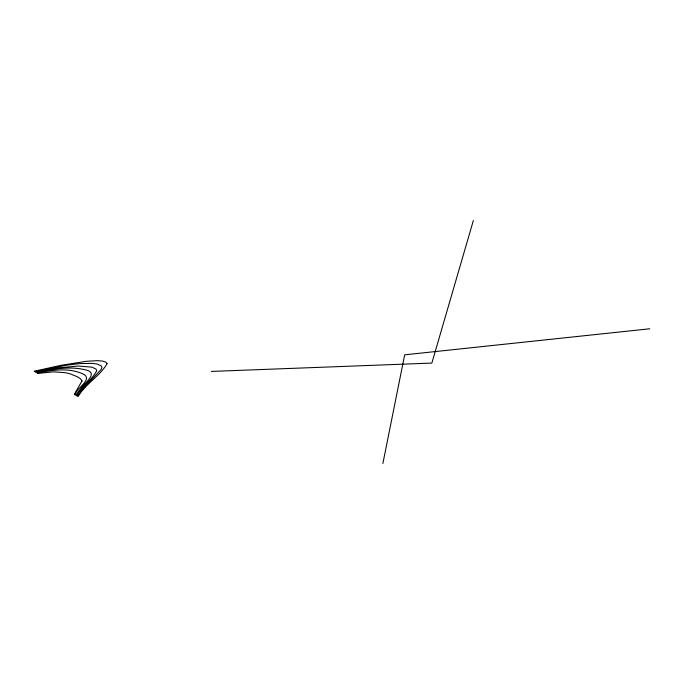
<?xml version="1.0" encoding="UTF-8"?>
<svg xmlns="http://www.w3.org/2000/svg" width="684" height="684" viewBox="0 0 684 684"><rect width="100%" height="100%" fill="white"/><g stroke="black" fill="none" stroke-linecap="round" stroke-linejoin="round"><path stroke-width="1.03" d="M382.878 463.495L404.671 354.825L649.8 328.782M473.362 220.504L431.852 363.076L211.373 371.421M107.08 363.717C99.89 376.14 85.517 383.809 78.07 396.566L77.318 396.13L83.2 388.555L101.07 369.54L101.959 367.539L101.309 365.94L97.299 364.076L92.879 363.384L79.746 363.58L65.946 365.307L34.952 371.668L34.2 371.241L60.773 365.359L86.5 361.28L97.35 360.665L102.472 361.058L105.781 362.092L107.08 363.717M96.718 370.685C91.989 380.21 81.849 386.28 76.565 395.694L75.813 395.267A254.345 146.846 0 0 1 81.977 387.178C85.226 382.672 98.103 373.131 86.654 370.172C70.187 365.701 52.788 369.129 36.457 372.541L35.705 372.105L57.063 368.001L78.19 366.043L91.895 367.137L95.982 369.035L96.718 370.685M82.012 380.945L74.308 394.394L75.06 394.83C75.71 388.692 92.52 380.03 84.2 374.558C69.7 367.18 52.497 370.087 37.21 372.977L37.962 373.413L53.532 371.839L64.954 372.643A29.079 16.784 0 0 1 71.307 374.251C74.838 376.063 80.387 377.004 82.012 380.945"/></g></svg>
